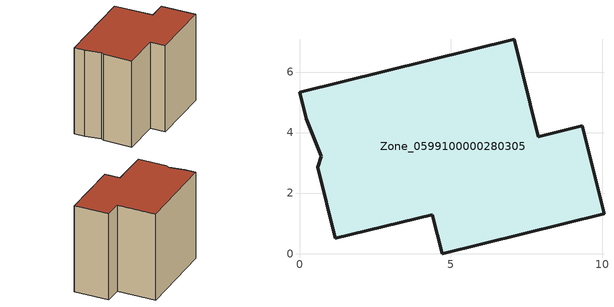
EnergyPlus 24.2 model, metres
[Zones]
Zone_0599100000280305
 floor ground (C_G): 7.88,3.86 9.35,4.22 10.06,1.31 4.71,0 4.39,1.29 1.18,0.51 0.61,2.86 0.72,3.21 0.22,4.45 0,5.34 7.09,7.08 z0
 wall outside (C_F): 7.09,7.08 0,5.34 0.22,4.45 0.72,3.21 0.61,2.86 1.18,0.51 4.39,1.29 4.71,0 10.06,1.31 9.35,4.22 7.88,3.86 7.09,7.08 z0:7.69
 roof outside (C_R): 0.72,3.21 0.61,2.86 1.18,0.51 4.39,1.29 4.71,0 10.06,1.31 9.35,4.22 7.88,3.86 7.09,7.08 0,5.34 0.22,4.45 z7.69
[BUILDING]
Pand.0599100000280305: North Axis=0; Terrain=City; Loads Convergence Tolerance Value=0.04; Temperature Convergence Tolerance Value=0.4; Solar Distribution=FullExterior; Maximum Number of Warmup Days=25; Minimum Number of Warmup Days=1
[Site:Location]
Rotterdam.The.Hague.AP_ZH_NLD Design_Conditions: Latitude=51.96; Longitude=4.45; Time Zone=1; Elevation=-4.5
[SITE:GROUNDTEMPERATURE:BUILDINGSURFACE]
18, 18, 18, 18, 18, 18, 18, 18, 18, 18, 18, 18
[MATERIAL] Thermal Absorptance=0.9; Solar Absorptance=0.7; Visible Absorptance=0.7
Name | Roughness | Thickness | Conductivity | Density | Specific Heat
G.TC.1946 | MediumSmooth | 0.15 | 1 | 540 | 1210
F.TC.1946 | Rough | 0.3 | 0.857143 | 1920 | 840
R.TC.1946 | MediumRough | 0.2 | 0.909091 | 1500 | 1000
[CONSTRUCTION]
C_G: G.TC.1946
C_F: F.TC.1946
C_R: R.TC.1946
[ZONE]
Zone_0599100000280305: Type=1; Multiplier=1; Ceiling Height=Autocalculate; Volume=Autocalculate; Floor Area=autocalculate; Part of Total Floor Area=Yes
[ZONEINFILTRATION:DESIGNFLOWRATE]
Infil_Zone_0599100000280305: Zone or ZoneList or Space or SpaceList=Zone_0599100000280305; Schedule=AlwaysOn; Design Flow Rate Calculation Method=Flow/Area; Flow Rate per Floor Area=0.003; Constant Term Coefficient=1; Temperature Term Coefficient=0; Velocity Term Coefficient=0; Velocity Squared Term Coefficient=0
[HVACTEMPLATE:ZONE:IDEALLOADSAIRSYSTEM]
Zone_0599100000280305: Maximum Heating Supply Air Temperature=50; Minimum Cooling Supply Air Temperature=13; Maximum Heating Supply Air Humidity Ratio=0.0156; Minimum Cooling Supply Air Humidity Ratio=0.0077; Heating Limit=NoLimit; Cooling Limit=NoLimit; Dehumidification Control Type=ConstantSensibleHeatRatio; Cooling Sensible Heat Ratio=0.7; Dehumidification Setpoint=60; Humidification Control Type=None; Humidification Setpoint=30; Outdoor Air Method=None; Outdoor Air Flow Rate per Person=0.00944; Outdoor Air Flow Rate per Zone Floor Area=0; Outdoor Air Flow Rate per Zone=0; Demand Controlled Ventilation Type=None; Outdoor Air Economizer Type=NoEconomizer; Heat Recovery Type=None; Sensible Heat Recovery Effectiveness=0.7; Latent Heat Recovery Effectiveness=0.65
[ZONECONTROL:THERMOSTAT]
ThermostatControl_Zone_0599100000280305: Zone or ZoneList=Zone_0599100000280305; Control Type Schedule=DualSetpointControlType; Control 1=Thermostat_Zone_0599100000280305; Temperature Difference Between Cutout And Setpoint=0
[THERMOSTATSETPOINT:DUALSETPOINT]
Thermostat_Zone_0599100000280305: Heating Setpoint Temperature Schedule=HeatingSetpoint_Zone_0599100000280305; Cooling Setpoint Temperature Schedule=CoolingSetpoint_Zone_0599100000280305
[SCHEDULE:COMPACT]
HeatingSetpoint_Zone_0599100000280305: Through: 12/31, For: AllDays, Until: 24:00, 21
CoolingSetpoint_Zone_0599100000280305: Through: 12/31, For: AllDays, Until: 24:00, 24
DualSetpointControlType: Through: 12/31, For: AllDays, Until: 24:00, 4
AlwaysOn: Through: 12/31, For: AllDays, Until: 24:00, 1
